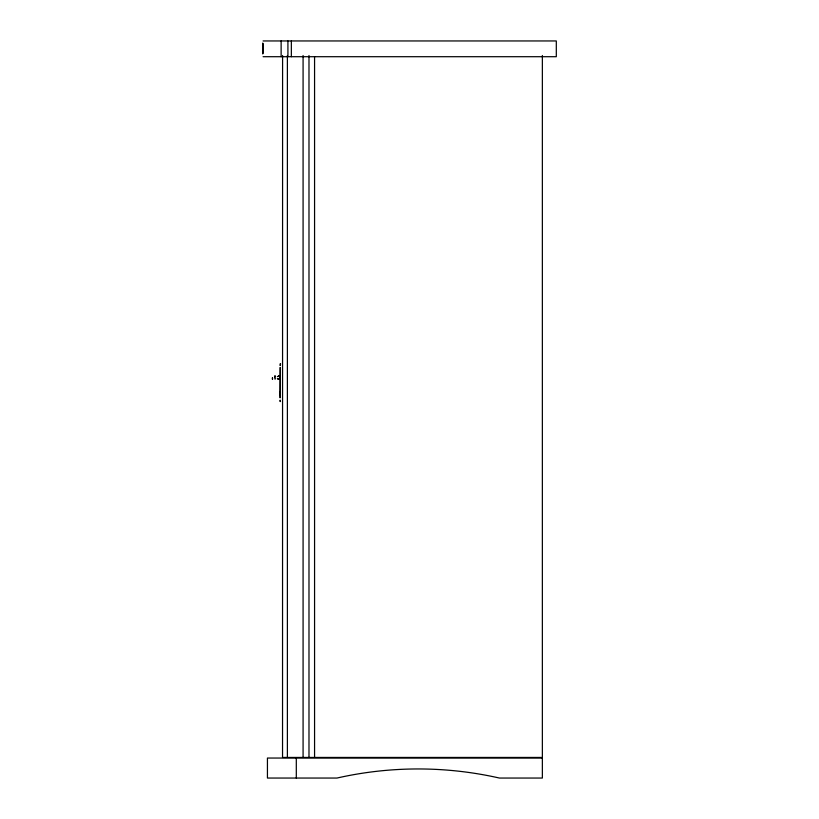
<?xml version="1.0" encoding="UTF-8"?>
<svg xmlns="http://www.w3.org/2000/svg" width="819" height="819" viewBox="0 0 819 819"><rect width="100%" height="100%" fill="white"/><g stroke="black" fill="none" stroke-linecap="round" stroke-linejoin="round"><path stroke-width="1.23" d="M262.786 44.656L262.766 43.98L262.735 51.218M262.797 49.908L262.725 47.144M262.704 50.696L262.725 46.284L262.797 51.218M280.088 394.604L280.088 391.973L280.078 394.84M280.149 367.475L280.037 397.727M280.323 394.543L280.323 391.953L280.303 394.666M262.725 47.922L262.735 45.762M262.735 47.983L262.715 49.222L262.797 45.762M280.057 400.307L280.067 401.494M280.293 400.256L280.456 401.586M280.272 397.676L280.385 367.475M262.694 48.864L262.735 48.147M262.725 49.201L262.694 49.918L262.725 49.007M262.715 48.73L262.735 49.908M262.786 52.344L262.797 50.583M280.139 365.499L280.313 363.646M280.374 365.448L280.507 363.595M262.786 52.334L262.766 53L262.725 49.396M262.786 51.556L262.766 53.952L262.745 51.556M262.745 45.434L262.766 43.038L262.786 45.434M279.791 377.293C280.026 373.423 281.03 380.651 279.791 378.706M280.098 377.283L280.057 376.576M274.754 377.016L274.959 375.808L274.826 377.19M275.194 376.177L274.928 377.17M274.938 378.951L274.969 378.695M278.44 379.177L279.822 378.695M262.735 46.55L262.786 44.636M275.194 378.921L275.153 378.777M279.729 378.951L279.228 379.064M277.354 376.638L279.801 376.146L279.822 376.904M279.903 378.849L280.047 376.842M275.143 376.535L275.102 376.709M279.729 376.392L278.685 376.105M278.552 379.187L279.463 379.013M278.225 376.228L278.91 376.085M263.083 40.95L556.306 40.95L556.306 56.706L263.083 56.706M277.354 378.583L278.265 378.951M278.562 379.095L277.518 378.736M280.108 379.146L280.006 378.378M262.797 47.082L262.797 48.495M542.362 55.497L542.362 757.442L282.535 757.442L282.586 55.497M314.568 56.706L314.568 757.442M308.988 55.497L308.988 757.442M303.081 55.497L303.081 757.442M296.304 758.046L296.304 778.05M291.349 40.95L291.349 56.706M287.919 40.95L287.919 56.706M287.387 55.497L287.387 757.442M281.132 40.95L281.132 56.706M542.362 758.046L267.434 758.046L267.434 778.05L336.988 778.05A367.362 367.362 0 0 1 499.436 778.05L542.362 778.05L542.362 758.046M272.481 379.32L272.461 377.651L272.461 379.32"/></g></svg>
